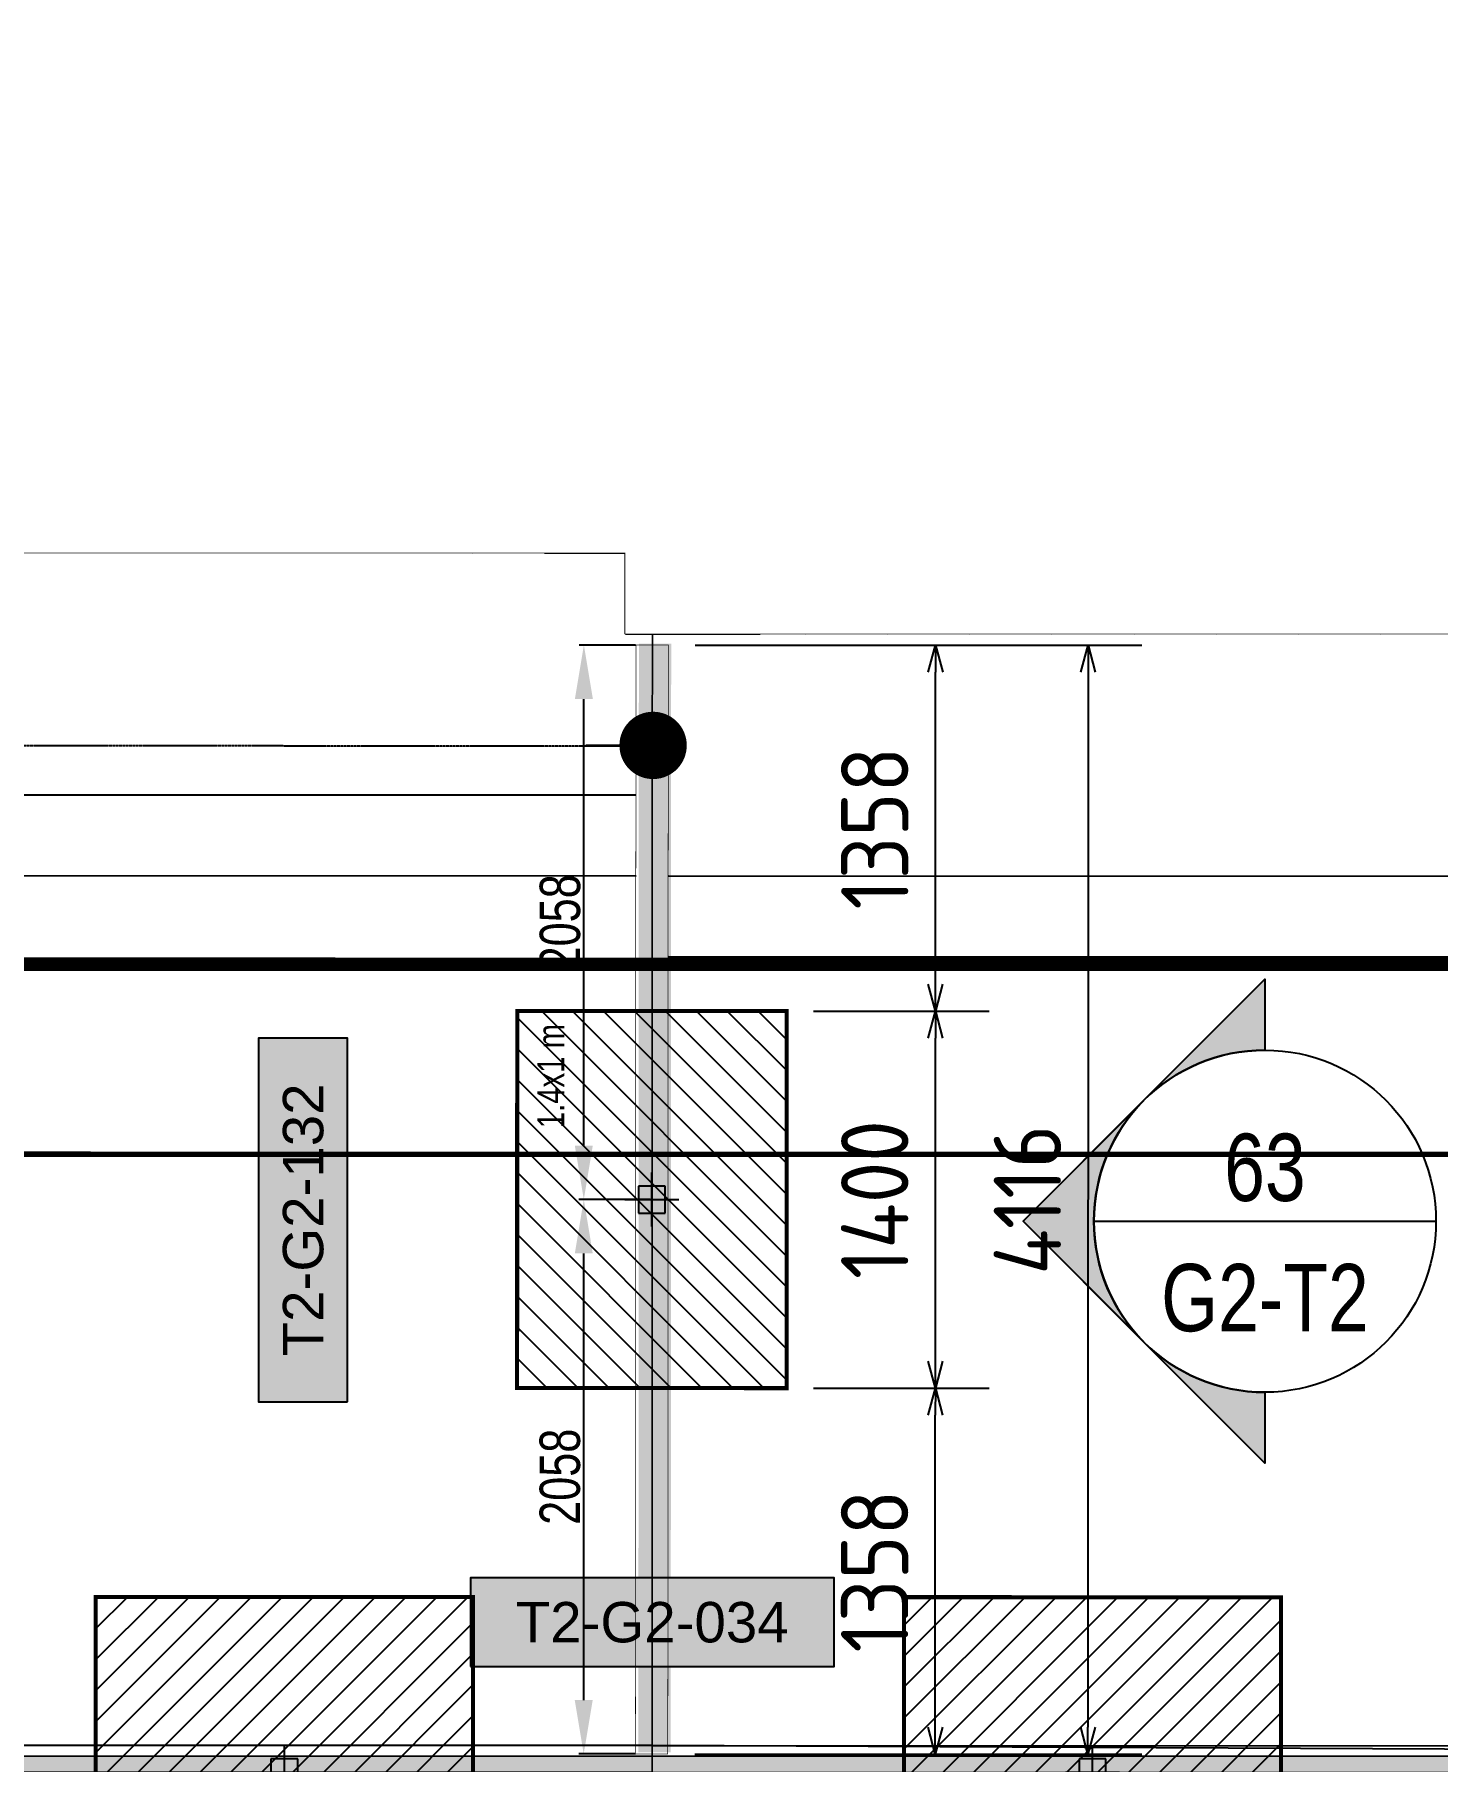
# Model space of a CAD drawing. Header units: centimetres. Extents: x -6122352 to 6876996, y -1694241 to 2592194.
# Drawn here: x 207493 to 212701, y -42146 to -35735 of the extents above; entities that cross this region are included whole.
import ezdxf
from ezdxf.enums import TextEntityAlignment as Align
from ezdxf.xclip import XClip

# ---------------------------------------------------------------- set-up
doc = ezdxf.new("R2010")
doc.units = ezdxf.units.CM
doc.header["$MEASUREMENT"] = 0
doc.header["$XCLIPFRAME"] = 2
doc.header["$PDMODE"] = 66
doc.header["$PDSIZE"] = 100
for name, pattern in [('CENTER', [2, 1.25, -0.25, 0.25, -0.25]), ('DASHED2', [0.375, 0.25, -0.125]), ('XR-AR-END-SETTING OUT PLAN$0$23261-XR-AR-SI-GF$0$HIDDEN', [0.375, 0.25, -0.125])]:
    doc.linetypes.add(name, pattern=pattern)
doc.layers.get('Defpoints').update_dxf_attribs({"color": 255, "linetype": 'CENTER'})
for name, color, linetype in [('00-MI-DIM', 7, 'Continuous'), ('23585-XR-AR-BOUNDARY WALLS AND SETBACKS$0$setback', 7, 'XR-AR-END-SETTING OUT PLAN$0$23261-XR-AR-SI-GF$0$HIDDEN'), ('@MI-FOOTINGS', 7, 'Continuous'), ('@MI-REF LAYER', 7, 'Continuous'), ('@MI-TYPE-02', 6, 'Continuous'), ('B_TH_4', 7, 'Continuous'), ('PANEL-TAGS', 7, 'Continuous'), ('XR-AR-END-SETTING OUT PLAN$0$23585-XR-AR-END-GROUND FLOOR$0$A-Flor-Strs', 1, 'Continuous'), ('XR-AR-MID-SETTING OUT FOR MASTER$0$23585-XR-AR-MID-GROUND FLOOR$0$A-Flor-Strs', 1, 'Continuous'), ('XR-AR-MID-SETTING OUT FOR MASTER$0$23585-XR-AR-MID-GROUND FLOOR$0$GS-HATCH-FLOOR TILE', 251, 'Continuous')]:
    doc.layers.add(name, color=color, linetype=linetype)
doc.layers.add('08-Compound Wall-2', color=6, linetype='Continuous', lineweight=25, true_color=0xff00ff)
doc.layers.add('23585-XR-AR-DAMAC PLOT LIMITS$0$1-End units', color=7, linetype='Continuous', lineweight=5, true_color=0xf8991e)
for name, color, linetype, lineweight in [('23585-XR-AR-DAMAC PLOT LIMITS$0$1-Mid units', 41, 'Continuous', 5), ('@ Foundations', 4, 'DASHED2', 50), ('A-ANNO-TEXT', 3, 'Continuous', 25), ('XR-AR-END-SETTING OUT PLAN$0$23585-XR-AR-END-GROUND FLOOR$0$A-GLAZ-SILL', 8, 'Continuous', 5), ('XR-AR-END-SETTING OUT PLAN$0$23585-XR-AR-END-GROUND FLOOR$0$A-GLAZ-WNDO', 232, 'Continuous', 9), ('XR-AR-END-SETTING OUT PLAN$0$23585-XR-AR-END-GROUND FLOOR$0$A-WALL', 7, 'Continuous', 30), ('XR-AR-END-SETTING OUT PLAN$0$23585-XR-AR-END-GROUND FLOOR$0$S-COLS', 51, 'Continuous', 40), ('XR-AR-END-SETTING OUT PLAN$0$23585-XR-AR-END-GROUND FLOOR$0$S-COLS-PATT', 8, 'Continuous', 5), ('XR-AR-MID-SETTING OUT FOR MASTER$0$23585-XR-AR-MID-GROUND FLOOR$0$$A-GLAZ-WNDO', 232, 'Continuous', 9), ('XR-AR-MID-SETTING OUT FOR MASTER$0$23585-XR-AR-MID-GROUND FLOOR$0$A-GLAZ-SILL', 8, 'Continuous', 5), ('XR-AR-MID-SETTING OUT FOR MASTER$0$23585-XR-AR-MID-GROUND FLOOR$0$A-GLAZ-WNDO', 232, 'Continuous', 9), ('XR-AR-MID-SETTING OUT FOR MASTER$0$23585-XR-AR-MID-GROUND FLOOR$0$A-WALL', 7, 'Continuous', 30), ('XR-AR-MID-SETTING OUT FOR MASTER$0$23585-XR-AR-MID-GROUND FLOOR$0$S-COLS', 51, 'Continuous', 40)]:
    doc.layers.add(name, color=color, linetype=linetype, lineweight=lineweight)
doc.styles.add('Arial Narrow', font='ARIALN.TTF', dxfattribs={"width": 0.95, "height": 500})
doc.styles.add('JWC 1.50MM', font='GOTHIC.TTF', dxfattribs={"width": 0.8, "height": 1.5})
doc.styles.add('PANELTAG_STYLE', font='arial.ttf')
doc.styles.add('Schueco-BEMSTIL', font='isocpeur.ttf', dxfattribs={"width": 0.9})
doc.dimstyles.new('JWC - 1.5', dxfattribs={"dimtxt": 1.5, "dimasz": 2, "dimexe": 0.18, "dimexo": 0.06, "dimgap": 0.09, "dimtad": 1, "dimtoh": 1, "dimdec": 0, "dimzin": 0, "dimdsep": 46, "dimtxsty": 'JWC 1.50MM', "dimcen": 0.09, "dimclrd": 1, "dimclre": 1, "dimclrt": 2, "dimadec": 0, "dimazin": 0, "dimtfac": 1, "dimtdec": 0, "dimtofl": 0, "dimtmove": 0, "dimatfit": 3, "dimfxl": 30, "dimtolj": 1, "dimtzin": 0, "dimarcsym": 0})
doc.dimstyles.new('MI- JWC-TXT-2.5 MM', dxfattribs={"dimscale": 1.5, "dimtxt": 2.5, "dimasz": 1, "dimexe": 2, "dimexo": 1, "dimgap": 1, "dimtad": 1, "dimdec": 0, "dimdsep": 46, "dimtxsty": 'Schueco-BEMSTIL', "dimblk": 'OPEN30', "dimcen": 0, "dimdle": 2, "dimclrd": 140, "dimclre": 8, "dimclrt": 40, "dimadec": 0, "dimazin": 2, "dimtfac": 1, "dimtdec": 0, "dimtix": 1, "dimtmove": 2, "dimatfit": 3, "dimldrblk": 'OPEN', "dimfxl": 2, "dimlwd": -1, "dimlwe": -1, "dimarcsym": 0})
pattern_1 = [(45, (0, 0), (-57.45242597140699, 57.45242597140699), [])]

# ---------------------------------------------------------------- blocks, each defined once
blk = doc.blocks.new('23585-XR-AR-BOUNDARY WALLS AND SETBACKS')
at = {"layer": '08-Compound Wall-2'}
blk.add_lwpolyline([(496524.4839487155, 2769014.901745555), (496542.1054375808, 2768998.755668251), (496548.2195713391, 2769005.428258009), (496552.2729700578, 2769009.85205661), (496556.3263700599, 2769014.27585661), (496560.3799717189, 2769018.699658422), (496564.4333700582, 2769023.123456611), (496570.5472150205, 2769029.796126824), (496552.9259339739, 2769045.942378681)], dxfattribs=at)
at = {"layer": '23585-XR-AR-BOUNDARY WALLS AND SETBACKS$0$setback', "ltscale": 40, "const_width": 0.05}
blk.add_lwpolyline([(496566.5175064926, 2769029.690835418), (496552.1402773515, 2769042.864586073), (496547.9178448582, 2769038.256346177), (496543.8642242033, 2769033.832523635), (496539.8108491079, 2769029.408750815), (496535.7574491076, 2769024.984950815), (496531.7040491079, 2769020.561150815), (496527.549074058, 2769016.02653201), (496541.9264526076, 2769002.852942238), (496546.0814402089, 2769007.387440306), (496550.1348017803, 2769011.811198366), (496554.1882017829, 2769016.234998366), (496558.2418515895, 2769020.658852724), (496562.2952017803, 2769025.082598366), (496566.5175064926, 2769029.690835418)], dxfattribs=at)
blk = doc.blocks.new('A$C9d9485f6')
at = {"layer": 'A-ANNO-TEXT', "rotation": 312.4881850805905}
blk.add_blockref('23585-XR-AR-BOUNDARY WALLS AND SETBACKS', (-2377088.534775567, -1504219.252137818), dxfattribs=at)
blk = doc.blocks.new('23585-XR-AR-DAMAC PLOT LIMITS')
at = {"layer": '23585-XR-AR-DAMAC PLOT LIMITS$0$1-End units', "color": 251, "true_color": 0x636466}
blk.add_lwpolyline([(496564.5071, 2769023.0559), (496546.8119000001, 2769039.2697), (496552.9933000002, 2769046.015900001), (496570.6885000002, 2769029.802300001)], close=True, dxfattribs=at)
at = {"layer": '23585-XR-AR-DAMAC PLOT LIMITS$0$1-Mid units', "color": 251, "true_color": 0x636466}
blk.add_lwpolyline([(496560.4537000004, 2769018.632099999), (496542.7582999999, 2769034.845899999), (496546.8119000001, 2769039.2697), (496564.5071, 2769023.0559)], close=True, dxfattribs=at)
blk = doc.blocks.new('A$Cf093b529')
at = {"layer": 'A-ANNO-TEXT'}
blk.add_blockref('23585-XR-AR-DAMAC PLOT LIMITS', (-495391.9901121984, -2768603.441896566), dxfattribs=at)
blk = doc.blocks.new('XR-AR-END-SETTING OUT PLAN$0$23585-XR-AR-END-GROUND FLOOR$0$A$C75a8815d')
at = {"layer": 'XR-AR-END-SETTING OUT PLAN$0$23585-XR-AR-END-GROUND FLOOR$0$S-COLS', "color": 252, "lineweight": 30}
blk.add_lwpolyline([(6049.830236434937, 13227.55946516991), (6049.830236434937, 12227.55946421623), (6249.830236196518, 12227.55946421623), (6249.830236434937, 13227.55946469307)], close=True, dxfattribs=at)
blk = doc.blocks.new('XR-AR-END-SETTING OUT PLAN')
at = {"layer": 'XR-AR-END-SETTING OUT PLAN$0$23585-XR-AR-END-GROUND FLOOR$0$A-Flor-Strs', "color": 8}
for points in [[(3000.084657981992, 19773.27214288712), (3000.084658399224, 20973.27214384079), (9090.020709103266, 20973.16710468142)], [(3300.084657981992, 19773.27214288712), (3300.084658041596, 20673.27217292786), (9090.0155365165, 20673.27206735766)]]:
    blk.add_lwpolyline(points, dxfattribs=at)
at = {"layer": 'XR-AR-END-SETTING OUT PLAN$0$23585-XR-AR-END-GROUND FLOOR$0$A-GLAZ-SILL', "color": 252}
blk.add_line((3550.084660366178, 19523.35189294815), (8750.084660485387, 19523.35189342499), dxfattribs=at)
at = {"layer": 'XR-AR-END-SETTING OUT PLAN$0$23585-XR-AR-END-GROUND FLOOR$0$A-GLAZ-WNDO', "color": 252}
for p, q in [((6150.084660366178, 19773.35189342499), (8750.084660246968, 19773.35189294815)), ((7410.084660485387, 19623.35189294815), (7410.084660306573, 19773.35189294815)), ((7460.084660425782, 19773.35189247131), (7460.084660127759, 19623.35189342499)), ((8700.084660306573, 19623.35189294815), (8700.084660485387, 19773.35189342499)), ((8750.084660246968, 19773.35189294815), (8750.084660485387, 19523.35189342499)), ((8750.084660127759, 19623.35189294815), (6150.084660485387, 19623.35189294815))]:
    blk.add_line(p, q, dxfattribs=at)
blk.add_lwpolyline([(7460.084660306573, 19723.35189294815), (8700.084660604596, 19723.35189294815)], dxfattribs=at)
for points in [[(6230.084660366178, 19563.35189390182), (7440.084660246968, 19563.35189294815), (7440.084660246968, 19613.35189199448), (6230.084660485387, 19613.35189342499)], [(7520.084660544991, 19563.35189199448), (7440.084660246968, 19563.35189294815), (7440.084660246968, 19613.35189199448), (7520.084660485387, 19613.35189294815)]]:
    blk.add_lwpolyline(points, close=True, dxfattribs=at)
at = {"layer": 'XR-AR-END-SETTING OUT PLAN$0$23585-XR-AR-END-GROUND FLOOR$0$A-WALL', "color": 8}
for points in [[(9250.08550722897, 19773.2721414566), (8750.084660485387, 19773.35278987885), (8750.084660306573, 19523.27034950256), (9250.027719274163, 19523.38991355896)], [(9250.102083459496, 6650.001490592957), (9050.100989297032, 6650.001235485077), (9050.10098965466, 8750.000639915466), (6850.11106570065, 8750.002635478973), (6850.111066058278, 8700.0026679039), (6750.111065879464, 8700.002668380737), (6750.111065879464, 8750.000871658325), (6650.111065939069, 8750.000871658325), (6650.111065283418, 8850.002022743225), (6950.111065164208, 8850.002250671387), (6950.111065879464, 8899.99970960617), (7050.111065879464, 8899.99970817566), (7050.11106570065, 8850.002797603607), (9050.099628582597, 8850.000640392303), (9050.10098899901, 10349.9981546402), (7050.11106581986, 10349.99975156784), (7050.111065998673, 9799.999710083008), (6950.11106570065, 9799.999708652496), (6950.112433806062, 10550.00580835342), (7050.108891561627, 10550.00580835342), (7050.104876235127, 10449.99988079071), (9050.099116638303, 10449.9981546402), (9049.948119357228, 19523.36598014832), (9249.950268521905, 19523.36597967148)]]:
    blk.add_lwpolyline(points, close=True, dxfattribs=at)
at = {"layer": 'XR-AR-END-SETTING OUT PLAN$0$23585-XR-AR-END-GROUND FLOOR$0$S-COLS-PATT', "color": 8}
blk.add_blockref('XR-AR-END-SETTING OUT PLAN$0$23585-XR-AR-END-GROUND FLOOR$0$A$C75a8815d', (3000.129344239831, 5499.998310089111), dxfattribs=at)
blk = doc.blocks.new('END UNIT')
at = {"xscale": 0.001, "yscale": 0.001, "zscale": 0.001}
blk.add_blockref('XR-AR-END-SETTING OUT PLAN', (-9.150201729830158, 0), dxfattribs=at)
blk = doc.blocks.new('XR-AR-MID-SETTING OUT FOR MASTER$0$23585-XR-AR-MID-GROUND FLOOR$0$945-4P-1-101-GROUND FLOOR PLAN$0$XR-MIDDLE-GROUND FLOOR PLAN$0$A$C446944C1')
at = {"layer": 'XR-AR-MID-SETTING OUT FOR MASTER$0$23585-XR-AR-MID-GROUND FLOOR$0$A-GLAZ-SILL', "color": 252}
blk.add_line((-2.733431756496429e-07, -4.737777635455132e-05), (5.199999726377428, -4.737754352390766e-05), dxfattribs=at)
for points in [[(2.208076124545187, -0.02284434624016285), (2.208076124545187, -0.1242443462833762), (2.093846930889413, -0.07354434626176953), (2.208076124545187, -0.02284434624016285)], [(2.991923328721896, -0.02284434624016285), (2.991923328721896, -0.1242443462833762), (3.106152522144839, -0.07354434579610825), (2.991923328721896, -0.02284434624016285)]]:
    blk.add_lwpolyline(points, dxfattribs=at)
at = {"layer": 'XR-AR-MID-SETTING OUT FOR MASTER$0$23585-XR-AR-MID-GROUND FLOOR$0$A-GLAZ-WNDO', "color": 252}
for p, q in [((5.199999726610258, 0.2499526219908148), (-2.735760062932968e-07, 0.2499526222236454)), ((-2.735760062932968e-07, 0.2499526222236454), (-2.733431756496429e-07, -4.737777635455132e-05)), ((0.04999972670339048, 0.0999526223167777), (0.04999972647055984, 0.2499526219908148)), ((1.284999726805836, 0.2499526222236454), (1.284999726805836, 0.09995262185111642)), ((1.334999726619571, 0.09995262208394706), (1.334999726619571, 0.2499526222236454)), ((3.864999726880342, 0.0999526223167777), (3.864999726880342, 0.2499526224564761)), ((3.914999726694077, 0.2499526222236454), (3.914999726694077, 0.09995262185111642)), ((5.149999726563692, 0.09995262254960835), (5.149999726796523, 0.2499526222236454)), ((5.199999726610258, 0.2499526219908148), (5.199999726377428, -4.737754352390766e-05)), ((-2.733431756496429e-07, 0.09995262208394706), (2.599999726517126, 0.09995262185111642)), ((5.199999726610258, 0.0999526223167777), (2.599999726517126, 0.09995262185111642))]:
    blk.add_line(p, q, dxfattribs=at)
for points in [[(1.284999726805836, 0.1999526221770793), (0.04999972647055984, 0.1999526226427406)], [(3.914999726694077, 0.1999526221770793), (5.149999726796523, 0.1999526219442487)]]:
    blk.add_lwpolyline(points, dxfattribs=at)
for points in [[(1.224999726749957, 0.03995262226089835), (1.304999726824462, 0.03995262226089835), (1.304999726824462, 0.08995262207463384), (1.224999726517126, 0.08995262230746448)], [(2.51999972644262, 0.03995262226089835), (1.304999726824462, 0.03995262226089835), (1.304999726824462, 0.08995262207463384), (2.519999726675451, 0.08995262207463384)], [(2.599999726517126, 0.03995262226089835), (2.51999972644262, 0.03995262226089835), (2.519999726675451, 0.08995262207463384), (2.599999726517126, 0.08995262254029512)], [(2.599999726517126, 0.03995262226089835), (2.679999726591632, 0.03995262202806771), (2.679999726591632, 0.08995262254029512), (2.599999726517126, 0.08995262254029512)], [(2.679999726591632, 0.03995262202806771), (3.89499972644262, 0.039952622493729), (3.894999726675451, 0.08995262207463384), (2.679999726591632, 0.08995262254029512)], [(3.974999726749957, 0.039952622493729), (3.89499972644262, 0.039952622493729), (3.894999726675451, 0.08995262207463384), (3.974999726749957, 0.08995262230746448)]]:
    blk.add_lwpolyline(points, close=True, dxfattribs=at)
blk = doc.blocks.new('XR-AR-MID-SETTING OUT FOR MASTER$0$23585-XR-AR-MID-GROUND FLOOR$0$A$C08698786')
at = {"layer": 'XR-AR-MID-SETTING OUT FOR MASTER$0$23585-XR-AR-MID-GROUND FLOOR$0$S-COLS', "color": 252, "lineweight": 30}
blk.add_lwpolyline([(-100.1414103507996, 18727.55777406693), (-100.141410112381, 17727.55777406693), (99.85858964920044, 17727.55777430534), (99.85858988761902, 18727.55777430534)], close=True, dxfattribs=at)
blk = doc.blocks.new('XR-AR-MID-SETTING OUT FOR MASTER')
at = {"layer": 'XR-AR-MID-SETTING OUT FOR MASTER$0$23585-XR-AR-MID-GROUND FLOOR$0$A-Flor-Strs', "color": 8}
for p, q in [((60.05534254956096, 20672.92354680672), (5940.045863168596, 20672.65234583314)), ((60.04151019822535, 20372.92400187173), (5940.031380742199, 20372.65280095958))]:
    blk.add_line(p, q, dxfattribs=at)
at = {"layer": 'XR-AR-MID-SETTING OUT FOR MASTER$0$23585-XR-AR-MID-GROUND FLOOR$0$A-WALL', "color": 8}
for points in [[(99.99999931454659, 19472.65428209305), (-99.99999925494194, 19472.65428256989), (-99.998236566782, 5500.00000667572), (100.0017631351948, 5500.000006198883), (99.9995484650135, 8850.141927242279), (1100.048611491919, 8850.10940027237), (1100.048611015081, 8950.109399795532), (100.03925588727, 8950.072475910187), (100.0088088810444, 10949.9982419014), (2099.951952844858, 10949.99824142456), (2099.998660355806, 9950.143901348114), (2199.988806992769, 9950.143900871277), (2200.057162195444, 11149.97698402405), (2100.075846284628, 11149.97698354721), (2100.039519578218, 11049.97698402405), (100.0088088810444, 11049.99824142456)], [(100.0000008046627, 19472.65428304672), (400.0004432499409, 19472.65428209305), (400.0004433095455, 19222.70159435272), (99.99999997019768, 19222.70159482956)]]:
    blk.add_lwpolyline(points, close=True, dxfattribs=at)
at = {"layer": 'XR-AR-MID-SETTING OUT FOR MASTER$0$23585-XR-AR-MID-GROUND FLOOR$0$$A-GLAZ-WNDO', "color": 8, "xscale": -1000, "yscale": 1000, "zscale": 1000}
blk.add_blockref('XR-AR-MID-SETTING OUT FOR MASTER$0$23585-XR-AR-MID-GROUND FLOOR$0$945-4P-1-101-GROUND FLOOR PLAN$0$XR-MIDDLE-GROUND FLOOR PLAN$0$A$C446944C1', (5600.000170022249, 19222.70166015625), dxfattribs=at)
at = {"layer": 'XR-AR-MID-SETTING OUT FOR MASTER$0$23585-XR-AR-MID-GROUND FLOOR$0$GS-HATCH-FLOOR TILE', "color": 8}
blk.add_blockref('XR-AR-MID-SETTING OUT FOR MASTER$0$23585-XR-AR-MID-GROUND FLOOR$0$A$C08698786', (-1.490116119384766e-07, 0), dxfattribs=at)
blk = doc.blocks.new('MID UNIT')
at = {"xscale": 0.001, "yscale": 0.001, "zscale": 0.001}
blk.add_blockref('XR-AR-MID-SETTING OUT FOR MASTER', (0, 0), dxfattribs=at)
blk = doc.blocks.new('TH_4')
blk.add_blockref('END UNIT', (495802.3053798428, 2769130.514097063))
blk.add_blockref('MID UNIT', (495802.3053798428, 2769130.514097063))
blk = doc.blocks.new('A$C780da55d')
at = {"layer": 'B_TH_4', "xscale": 1.000039159572381, "yscale": 1.000039159572381, "zscale": 1.000039159572381}
blk.add_blockref('TH_4', (-495814.0704651335, -2769239.302089663), dxfattribs=at)
blk = doc.blocks.new('23585-XR-AR-MALDIVE-2$0$TH_4')
blk.add_blockref('A$C780da55d', (495794.655359471, 2769130.864096801))
at = {"layer": '@ Foundations', "linetype": 'DASHED2', "ltscale": 0.25}
blk.add_lwpolyline([(495800.9554292943, 2769144.30675929), (495803.6554292943, 2769144.30675929), (495803.6554292943, 2769149.65675929), (495800.9554292943, 2769149.65675929)], close=True, dxfattribs=at)
blk = doc.blocks.new('_Dot')
at = {"color": 0, "linetype": 'ByBlock', "lineweight": -2}
blk.add_line((-0.5, 0), (-1, 0), dxfattribs=at)
at = {"color": 0, "linetype": 'ByBlock', "const_width": 0.5}
blk.add_lwpolyline([(-0.25, 0, 1), (0.25, 0, 1)], format="xyb", close=True, dxfattribs=at)
blk = doc.blocks.new('_Open30')
at = {"color": 0, "linetype": 'ByBlock', "lineweight": -2}
for p, q in [((-1, 0.26794919), (0, 0)), ((0, 0), (-1, -0.26794919)), ((0, 0), (-1, 0))]:
    blk.add_line(p, q, dxfattribs=at)
blk = doc.blocks.new('*D3409')
at = {"layer": '@MI-TYPE-02', "color": 8, "transparency": 16777216}
for p, q in [((-4206.745267043531, -18260.01674968513), (-4206.745267043531, -19919.53124598656)), ((-90.25976862668333, -18260.90718814806), (-90.25976862668304, -19919.53124598656))]:
    blk.add_line(p, q, dxfattribs=at)
at = {"layer": '@MI-TYPE-02', "color": 140, "transparency": 16777216}
blk.add_line((-190.2597686266831, -19719.53124598656), (-4106.745267043531, -19719.53124598656), dxfattribs=at)
at = {"layer": 'Defpoints', "color": 0, "transparency": 16777216}
for p in [(-4206.74526704353, -18160.01674968514), (-90.25976862668175, -18160.90718814806), (-4206.745267043529, -19719.53124598656)]:
    blk.add_point(p, dxfattribs=at)
at = {"layer": '@MI-TYPE-02', "color": 140, "transparency": 16777216, "xscale": 100, "yscale": 100, "zscale": 100, "rotation": 180}
blk.add_blockref('_Open30', (-4206.745267043531, -19719.53124598656), dxfattribs=at)
at = {"layer": '@MI-TYPE-02', "color": 140, "transparency": 16777216, "xscale": 100, "yscale": 100, "zscale": 100}
blk.add_blockref('_Open30', (-90.25976862668307, -19719.53124598656), dxfattribs=at)
at = {"layer": '@MI-TYPE-02', "color": 40, "transparency": 16777216, "insert": (-2148.502517835107, -19494.53124598656), "char_height": 250, "attachment_point": 5, "style": 'Schueco-BEMSTIL'}
blk.add_mtext('4116', dxfattribs=at)
blk = doc.blocks.new('_Open')
at = {"color": 0, "linetype": 'ByBlock', "lineweight": -2}
for p, q in [((-1, 0.1666666666666667), (0, 0)), ((-1, -0.1666666666666667), (0, 0)), ((0, 0), (-1, 0))]:
    blk.add_line(p, q, dxfattribs=at)
blk = doc.blocks.new('T2-SINGLE FOOTING')
at = {"layer": '@MI-FOOTINGS', "transparency": 33554679}
h = blk.add_hatch(dxfattribs=at)
h.set_pattern_fill('ANSI31', color=8, scale=650)
h.set_pattern_definition(pattern_1)
h.paths.add_polyline_path([(-700, 500), (700, 500), (700, -500), (-700, -500)])
at = {"layer": '@MI-FOOTINGS', "color": 62, "const_width": 15}
blk.add_lwpolyline([(-700, 500), (700, 500), (700, -500), (-700, -500)], close=True, dxfattribs=at)
at = {"layer": '@MI-FOOTINGS', "color": 30}
blk.add_point((0, 0), dxfattribs=at)
at = {"color": 94, "insert": (264.757293574512, 425.4484028802568), "char_height": 100, "attachment_point": 1, "style": 'Arial Narrow'}
blk.add_mtext_dynamic_manual_height_columns('1.4x1 m', width=1894.42419414164, gutter_width=2500, heights=[0], dxfattribs=at)
blk = doc.blocks.new('*D4837')
at = {"color": 1, "lineweight": -2, "transparency": 16777216}
for p, q in [((-4206.723705746613, -18039.86939169489), (-4206.723705746613, -17829.78497184658)), ((-4006.723705746613, -17847.78497184658), (-2348.491908493981, -17847.78497184658)), ((-2148.491908493981, -18094.46196985458), (-2148.491908493981, -17829.78497184658))]:
    blk.add_line(p, q, dxfattribs=at)
at = {"color": 1, "transparency": 16777216}
for points in [[(-4006.723705746613, -17814.45163851324), (-4006.723705746613, -17881.11830517991), (-4206.723705746613, -17847.78497184658)], [(-2348.491908493981, -17814.45163851324), (-2348.491908493981, -17881.11830517991), (-2148.491908493981, -17847.78497184658)]]:
    blk.add_solid(points, dxfattribs=at)
at = {"layer": 'Defpoints', "color": 0, "transparency": 16777216}
for p in [(-2148.491908493981, -17847.78497184658), (-4206.723705746613, -18045.86939169489), (-2148.491908493981, -18100.46196985458)]:
    blk.add_point(p, dxfattribs=at)
at = {"color": 2, "transparency": 16777216, "insert": (-3177.607807120297, -17760.01202827078), "char_height": 150, "attachment_point": 5, "style": 'JWC 1.50MM'}
blk.add_mtext('\\A1;2058', dxfattribs=at)
blk = doc.blocks.new('*D4839')
at = {"color": 1, "lineweight": -2, "transparency": 16777216}
for p, q in [((-2148.491908493981, -18094.46196985458), (-2148.491908493981, -17829.78497184658)), ((-1948.491908493981, -17847.78497184658), (-290.2382082456617, -17847.78497184658)), ((-90.2382082456617, -18038.9747497455), (-90.23820824566168, -17829.78497184658))]:
    blk.add_line(p, q, dxfattribs=at)
at = {"color": 1, "transparency": 16777216}
for points in [[(-1948.491908493981, -17814.45163851324), (-1948.491908493981, -17881.11830517991), (-2148.491908493981, -17847.78497184658)], [(-290.2382082456617, -17814.45163851324), (-290.2382082456617, -17881.11830517991), (-90.23820824566168, -17847.78497184658)]]:
    blk.add_solid(points, dxfattribs=at)
at = {"layer": 'Defpoints', "color": 0, "transparency": 16777216}
for p in [(-90.23820824566168, -17847.78497184658), (-90.2382082456617, -18044.9747497455), (-2148.491908493981, -18100.46196985458)]:
    blk.add_point(p, dxfattribs=at)
at = {"color": 2, "transparency": 16777216, "insert": (-1119.365058369821, -17760.01202827078), "char_height": 150, "attachment_point": 5, "style": 'JWC 1.50MM'}
blk.add_mtext('\\A1;2058', dxfattribs=at)
blk = doc.blocks.new('*D3553')
at = {"color": 8, "transparency": 16777216}
for p, q in [((-4206.74526704353, -18260.01674968514), (-4206.74526704353, -19352.87932174349)), ((-2848.491908493981, -18700.46196985458), (-2848.491908493981, -19352.87932174349))]:
    blk.add_line(p, q, dxfattribs=at)
at = {"color": 140, "transparency": 16777216}
blk.add_line((-4106.74526704353, -19152.87932174349), (-2948.491908493981, -19152.87932174349), dxfattribs=at)
at = {"layer": 'Defpoints', "color": 0, "transparency": 16777216}
for p in [(-4206.74526704353, -18160.01674968514), (-2848.491908493981, -18600.46196985458), (-2848.491908493981, -19152.87932174349)]:
    blk.add_point(p, dxfattribs=at)
at = {"color": 140, "transparency": 16777216, "xscale": 100, "yscale": 100, "zscale": 100, "rotation": 180}
blk.add_blockref('_Open30', (-4206.74526704353, -19152.87932174349), dxfattribs=at)
at = {"color": 140, "transparency": 16777216, "xscale": 100, "yscale": 100, "zscale": 100}
blk.add_blockref('_Open30', (-2848.491908493981, -19152.87932174349), dxfattribs=at)
at = {"color": 40, "transparency": 16777216, "insert": (-3527.618587768756, -18927.87932174349), "char_height": 250, "attachment_point": 5, "style": 'Schueco-BEMSTIL'}
blk.add_mtext('1358', dxfattribs=at)
blk = doc.blocks.new('*D3554')
at = {"color": 8, "transparency": 16777216}
for p, q in [((-2848.491908493981, -18700.46196985458), (-2848.491908493981, -19352.87932174349)), ((-1448.491908493981, -18700.46196985458), (-1448.491908493981, -19352.87932174349))]:
    blk.add_line(p, q, dxfattribs=at)
at = {"color": 140, "transparency": 16777216}
blk.add_line((-2748.491908493981, -19152.87932174349), (-1548.491908493981, -19152.87932174349), dxfattribs=at)
at = {"layer": 'Defpoints', "color": 0, "transparency": 16777216}
for p in [(-2848.491908493981, -18600.46196985458), (-1448.491908493981, -18600.46196985458), (-1448.491908493981, -19152.87932174349)]:
    blk.add_point(p, dxfattribs=at)
at = {"color": 140, "transparency": 16777216, "xscale": 100, "yscale": 100, "zscale": 100, "rotation": 180}
blk.add_blockref('_Open30', (-2848.491908493981, -19152.87932174349), dxfattribs=at)
at = {"color": 140, "transparency": 16777216, "xscale": 100, "yscale": 100, "zscale": 100}
blk.add_blockref('_Open30', (-1448.491908493981, -19152.87932174349), dxfattribs=at)
at = {"color": 40, "transparency": 16777216, "insert": (-2148.491908493981, -18927.87932174349), "char_height": 250, "attachment_point": 5, "style": 'Schueco-BEMSTIL'}
blk.add_mtext('1400', dxfattribs=at)
blk = doc.blocks.new('*D3555')
at = {"color": 8, "transparency": 16777216}
for p, q in [((-90.25976862665266, -18260.907188148), (-90.25976862665273, -19352.8793217435)), ((-1448.491908493981, -18700.46196985458), (-1448.491908493981, -19352.8793217435))]:
    blk.add_line(p, q, dxfattribs=at)
at = {"color": 140, "transparency": 16777216}
blk.add_line((-1348.491908493981, -19152.8793217435), (-190.2597686266527, -19152.8793217435), dxfattribs=at)
at = {"layer": 'Defpoints', "color": 0, "transparency": 16777216}
for p in [(-90.25976862665266, -18160.907188148), (-1448.491908493981, -18600.46196985458), (-90.25976862665271, -19152.8793217435)]:
    blk.add_point(p, dxfattribs=at)
at = {"color": 140, "transparency": 16777216, "xscale": 100, "yscale": 100, "zscale": 100, "rotation": 180}
blk.add_blockref('_Open30', (-1448.491908493981, -19152.8793217435), dxfattribs=at)
at = {"color": 140, "transparency": 16777216, "xscale": 100, "yscale": 100, "zscale": 100}
blk.add_blockref('_Open30', (-90.25976862665271, -19152.8793217435), dxfattribs=at)
at = {"color": 40, "transparency": 16777216, "insert": (-769.3758385603169, -18927.8793217435), "char_height": 250, "attachment_point": 5, "style": 'Schueco-BEMSTIL'}
blk.add_mtext('1358', dxfattribs=at)
blk = doc.blocks.new('T2-FOOTING PLAN')
at = {"layer": '@MI-FOOTINGS', "transparency": 33554679}
h = blk.add_hatch(dxfattribs=at)
h.set_pattern_fill('ANSI31', color=8, scale=650)
h.set_pattern_definition(pattern_1)
h.paths.add_polyline_path([(-700, 650), (700, 650), (700, -650), (-700, -650)])
at = {"layer": '@MI-FOOTINGS', "color": 160, "true_color": 0x3340f0, "const_width": 15}
blk.add_lwpolyline([(-700, 650), (700, 650), (700, -650), (-700, -650)], close=True, dxfattribs=at)
at = {"layer": '@MI-FOOTINGS', "color": 30}
blk.add_point((0, 0), dxfattribs=at)
blk = doc.blocks.new('T2-REAR-PARTITION PLAN')
at = {"layer": '@MI-TYPE-02'}
h = blk.add_hatch(color=256, dxfattribs=at)
h.dxf.hatch_style = 1
h.paths.add_polyline_path([(42290.20322779473, 51.31790563929826), (36290.26883805223, 53.52173404803034), (36289.79980276595, -66.47734930639854), (42289.73419250851, -68.68117771513062)])
h.paths.add_polyline_path([(36280.27285284252, 52.3934122537612), (30280.33846309996, 54.59724066249328), (30279.86942781368, -65.4018426919356), (36279.8038175563, -67.60567110066768)])
h.paths.add_polyline_path([(30270.34286372142, 53.56763081651297), (24270.40847397893, 55.77145922524505), (24269.93943869264, -64.22762412918382), (30269.8738284352, -66.4314525379159)])
h.paths.add_polyline_path([(24260.41248876916, 54.64313743097591), (18260.47809902666, 56.84696583970799), (18260.00906374038, -63.15211751472089), (24259.94345348293, -65.35594592345296)])
h.paths.add_polyline_path([(18250.48290117685, 55.92008403834188), (12250.54851143429, 58.12391244707396), (12250.07947614801, -61.87517090735491), (18250.01386589062, -64.07899931608699)])
h.paths.add_polyline_path([(12240.5537454345, 57.30751616109046), (6240.619355691946, 59.51134456982254), (6240.150320405664, -60.48773878460634), (12240.08471014828, -62.69156719333841)])
h.paths.add_polyline_path([(6230.623370482237, 58.3830227755243), (0.2345176431117579, 59.99954167721444), (-0.2345176431117579, -59.99954167721444), (6230.154335196014, -61.61606057890458)])
blk.add_lwpolyline([(36280.27285284252, 52.3934122537612), (30280.33846309996, 54.59724066249328), (30279.86942781368, -65.4018426919356), (36279.8038175563, -67.60567110066768)], close=True, dxfattribs=at)
at = {"layer": '@MI-FOOTINGS', "rotation": 359.9898439714545}
for p in [(31780.28636005521, -5.074078920210013), (34780.28631292557, -5.605847328493837)]:
    blk.add_blockref('T2-FOOTING PLAN', p, dxfattribs=at)
blk = doc.blocks.new('*U1430')
h = blk.add_hatch(color=94)
edge = h.paths.add_edge_path()
edge.add_line((-5.853590386044781e-15, -6.350000000000011), (-3.839567134987508e-15, -8.98025612106916))
edge.add_line((-3.839567134987508e-15, -8.98025612106916), (-8.98025612106916, -1.4210854715202e-14))
edge.add_line((-8.98025612106916, -1.364422505680946e-14), (-1.243449787580175e-14, 8.980256121069147))
edge.add_line((-1.308023176029987e-14, 8.980256121069147), (-6.554262137165959e-15, 6.349999999999988))
edge.add_arc((-2.326472348102011e-15, -1.154631945610163e-14), 6.35, 90.00000000000004, 269.9999999999999)
at = {"color": 94}
blk.add_line((-6.35, -5.639932965095795e-15), (6.35, -1.127986593019159e-14), dxfattribs=at)
for points in [[(-5.853590386044781e-15, -6.350000000000011), (-3.839567134987508e-15, -8.98025612106916), (-8.98025612106916, -1.364422505680946e-14), (-1.308023176029987e-14, 8.980256121069147), (-6.554262137165959e-15, 6.349999999999988, 0.9999999999999994)], [(-4.490128060534579, 4.490128060534578, 0.4142135623730951), (-4.490128060534578, -4.49012806053458), (-8.98025612106916, -1.236372533598709e-15), (-4.490128060534585, 4.490128060534578)]]:
    blk.add_lwpolyline(points, format="xyb", close=True)
blk.add_circle((-1.409983241273949e-15, -5.639932965095795e-15), 6.35, dxfattribs=at)
at = {"style": 'Arial Narrow', "width": 0.95, "flags": 8}
blk.add_attdef('VIEWNUMBER', text='', height=2.5, dxfattribs=at).set_placement((-1.409983241273949e-15, -5.639932965095795e-15), align=Align.BOTTOM_CENTER)
blk.add_attdef('SHEETNUMBER', text='', height=2.5, dxfattribs=at).set_placement((-1.409983241273949e-15, -1.587500000000005), align=Align.TOP_CENTER)
blk = doc.blocks.new('PANELTAG')
at = {"layer": 'PANEL-TAGS', "color": 1}
blk.add_lwpolyline([(-13.5, -3.3), (13.5, -3.3), (13.5, 3.3), (-13.5, 3.3)], close=True, dxfattribs=at)
at = {"layer": 'PANEL-TAGS', "color": 40, "true_color": 0xffd700}
blk.add_solid([(-13.5, -3.3), (13.5, -3.3), (-13.5, 3.3), (13.5, 3.3)], dxfattribs=at)
at = {"layer": 'PANEL-TAGS', "color": 5, "style": 'PANELTAG_STYLE'}
blk.add_attdef('TAGNO', text='', height=3, dxfattribs=at).set_placement((0, 0), align=Align.CENTER)
blk = doc.blocks.new('G6-Partition Walls')
at = {"layer": '@MI-TYPE-02'}
h = blk.add_hatch(color=256, dxfattribs=at)
h.dxf.hatch_style = 1
h.paths.add_polyline_path([(-5.304100813460536, -51.90883249402395), (-5.282758996705525, -171.9088305962214), (-4193.57353214777, -172.7726909732301), (-4193.594873964525, -52.77269287103263)])
h.paths.add_polyline_path([(216.2379355836019, -6051.146585927592), (216.2592774003861, -6171.14658402979), (-4201.779715958255, -6172.642378549717), (-4201.80105777501, -6052.64238044752)])
h.paths.add_polyline_path([(-5.297882661077892, -12171.64389301397), (-5.276663978758734, -12051.64389488993), (-4193.567438014026, -12050.78432194144), (-4193.588656696404, -12170.78432006548)])
h.paths.add_polyline_path([(-84.48670436747489, -18171.81471459678), (-84.46548568509752, -18051.81471647276), (-4200.950984102004, -18050.92427800981), (-4200.972202784353, -18170.92427613385)])
at = {"layer": '@MI-TYPE-02', "const_width": 2.5}
blk.add_lwpolyline([(-90.25976862668176, -18160.90718814806), (-90.2385499443044, -18040.90719002404), (-4206.724048361211, -18040.0167515611), (-4206.74526704356, -18160.01674968514)], close=True, dxfattribs=at)
blk.add_blockref('T2-SINGLE FOOTING', (-2148.491908493981, -18100.46196985458))
at = {"color": 94}
for base, p1, p2, picture, middle in [((-2148.491908493981, -17847.78497184658), (-4206.723705746613, -18045.86939169489), (-2148.491908493981, -18100.46196985458), '*D4837', (-3177.607807120297, -17760.01202827078)), ((-90.23820824566168, -17847.78497184658), (-2148.491908493981, -18100.46196985458), (-90.2382082456617, -18044.9747497455), '*D4839', (-1119.365058369821, -17760.01202827078))]:
    dim = blk.add_linear_dim(base=base, p1=p1, p2=p2, dimstyle='JWC - 1.5', dxfattribs=at)
    dim.commit()
    dim.dimension.update_dxf_attribs({"geometry": picture, "text_midpoint": middle})
for base, p1, p2, picture, middle in [((-2848.491908493981, -19152.87932174349), (-4206.74526704353, -18160.01674968514), (-2848.491908493981, -18600.46196985458), '*D3553', (-3527.618587768756, -18927.87932174349)), ((-90.25976862665271, -19152.8793217435), (-1448.491908493981, -18600.46196985458), (-90.25976862665266, -18160.907188148), '*D3555', (-769.3758385603169, -18927.8793217435)), ((-1448.491908493981, -19152.87932174349), (-2848.491908493981, -18600.46196985458), (-1448.491908493981, -18600.46196985458), '*D3554', (-2148.491908493981, -18927.87932174349))]:
    dim = blk.add_linear_dim(base=base, p1=p1, p2=p2, dimstyle='MI- JWC-TXT-2.5 MM')
    dim.commit()
    dim.dimension.update_dxf_attribs({"geometry": picture, "text_midpoint": middle})
at = {"layer": '@MI-TYPE-02'}
dim = blk.add_linear_dim(base=(-4206.745267043529, -19719.53124598656), p1=(-90.25976862668176, -18160.90718814806), p2=(-4206.74526704353, -18160.01674968514), dimstyle='MI- JWC-TXT-2.5 MM', dxfattribs=at)
dim.commit()
dim.dimension.update_dxf_attribs({"geometry": '*D3409', "text_midpoint": (-2148.502517835108, -19494.53124598656)})

msp = doc.modelspace()

# ---------------------------------------------------------------- hatches: boundary and pattern name
at = {"layer": '@MI-REF LAYER'}
h = msp.add_hatch(dxfattribs=at)
h.set_pattern_fill('ANSI31', color=256, scale=1999.999998458916, angle=186.7183412143764)
h.set_pattern_definition([(231.7183412143764, (-2377109729.195271, -1504175463.930205), (196.2436825049419, -154.8819453021617), [])])
h.paths.add_polyline_path([(179637.1022880252, -23679.9835093552), (215938.3234554973, -23686.44343216668), (215936.1725942852, -37960.27444342025), (209685.9270964324, -37959.16211785759), (209686.1152405526, -37658.53251515768), (185884.6818729693, -37654.29697693976), (185884.7630206459, -37954.92662808129), (179634.5174026391, -37953.81437877599)])

# ---------------------------------------------------------------- block references
at = {"layer": '@MI-REF LAYER', "xscale": 1000, "yscale": 1000, "zscale": 1000}
msp.add_blockref('A$C9d9485f6', (-23958.95045533385, 48155.57226163784), dxfattribs=at)
at = {"layer": '@MI-REF LAYER', "xscale": 1000, "yscale": 1000, "zscale": 1000, "rotation": 312.4882903633292}
msp.add_blockref('A$Cf093b529', (-891608.7329339073, 539022.7201118186), dxfattribs=at)

# ---------------------------------------------------------------- next in the draw order: block references
at = {"layer": '@MI-REF LAYER'}
ref = msp.add_blockref('23585-XR-AR-MALDIVE-2$0$TH_4', (496504862.4498472, 2769024055.547623), dxfattribs=dict(at, xscale=999.9999999999998, yscale=999.9999999999998, zscale=999.9999999999998, rotation=179.9898040398786))
XClip(ref).set_block_clipping_path([(495835.395434496, 2769130.514280566), (495835.3952705087, 2769154.444298339), (495826.305498607, 2769154.4144163365), (495820.30549567053, 2769154.414378845), (495814.30549083604, 2769154.414341355), (495808.30534843216, 2769154.4144513216), (495802.3053460559, 2769154.4144138293), (495793.2152887052, 2769154.454261816), (495793.2154342416, 2769130.515507221)])

# ---------------------------------------------------------------- next in the draw order: linework, layer by layer
at = {"layer": '@MI-REF LAYER', "const_width": 5}
msp.add_lwpolyline([(215938.3234554826, -23686.44343215058), (215936.1725947571, -37960.27444370884), (209685.9270967144, -37959.16211759592), (209685.9990122535, -37658.53249444849), (185884.6818729734, -37654.29697693957), (185884.8123007433, -37954.92663685694), (179634.5174026228, -37953.81437875821), (179637.1022880744, -23679.98350931011)], close=True, dxfattribs=at)

# ---------------------------------------------------------------- next in the draw order: block references
at = {"layer": '00-MI-DIM'}
ref = msp.add_blockref('*U1430', (212060.1541175354, -40140.26767415285, -22.46022272415636), dxfattribs=dict(at, xscale=100, yscale=100, zscale=100))
ref.add_attrib('VIEWNUMBER', '63', dxfattribs={"layer": '0', "height": 250, "style": 'Arial Narrow', "width": 0.95}).set_placement((212060.1541175354, -40140.26767415285, -22.46022272415636), align=Align.BOTTOM_CENTER)
ref.add_attrib('SHEETNUMBER', 'G2-T2', dxfattribs={"layer": '0', "height": 250, "style": 'Arial Narrow', "width": 0.95}).set_placement((212060.1541175354, -40299.01767415285, -22.46022272415636), align=Align.TOP_CENTER)
at = {"layer": '@MI-REF LAYER', "extrusion": (-2.0309813350551e-12, -6.924064708214205e-09, 1), "xscale": -249.9999999999999, "yscale": 250, "zscale": 250, "rotation": 179.9383188484483}
msp.add_blockref('_Dot', (209788.9345273297, -38373.96214762285, -22.45995701434486), dxfattribs=at)
at = {"layer": '@MI-TYPE-02'}
msp.add_blockref('T2-REAR-PARTITION PLAN', (176639.7591516753, -42180.56038520519), dxfattribs=at)
at = {"layer": 'PANEL-TAGS'}
ref = msp.add_blockref('PANELTAG', (208489.6973608234, -40135.55899169855), dxfattribs=dict(at, xscale=50.00000000000001, yscale=50.00000000000001, zscale=50.00000000000001, rotation=90.00000000000001))
ref.add_attrib('TAGNO', 'T2-G2-132', dxfattribs={"color": 5, "height": 150, "rotation": 90, "style": 'PANELTAG_STYLE'}).set_placement((208489.6973608234, -40135.55899169855), align=Align.MIDDLE_CENTER)
ref = msp.add_blockref('PANELTAG', (209785.4966926575, -41628.94934272766), dxfattribs=dict(at, xscale=50, yscale=50, zscale=50))
ref.add_attrib('TAGNO', 'T2-G2-034', dxfattribs={"color": 5, "height": 150, "style": 'PANELTAG_STYLE'}).set_placement((209785.4966926575, -41628.94934272766), align=Align.MIDDLE_CENTER)

# ---------------------------------------------------------------- next in the draw order: wipeouts: each hides what was drawn before it
at = {"color": 10}
msp.add_wipeout([(179637.10228802523, -23679.983509355203), (215938.32345549736, -23686.443432166678), (215936.17259428513, -37960.27444342025), (209685.9270964324, -37959.1621178576), (209686.11524055258, -37658.5325151577), (185884.68187296932, -37654.29697693976), (185884.76302064597, -37954.92662808127), (179634.51740263903, -37953.814378775984)], dxfattribs=at).dxf.layer = '@MI-REF LAYER'

# ---------------------------------------------------------------- next in the draw order: linework, layer by layer
at = {"layer": '@MI-REF LAYER', "color": 1, "const_width": 20}
msp.add_lwpolyline([(176735.3919905865, -42159.32160349845), (179226.9069315766, -39886.07150362989), (193478.6473246882, -39888.75621125597), (193477.5032589414, -36726.3774198406), (193478.6473246882, -39888.75621125597), (216030.5934395235, -39893.16869534102), (218915.5681020141, -42168.55253584118)], dxfattribs=at)
at = {"layer": '@MI-REF LAYER', "linetype": 'DASHED2', "extrusion": (3.922150566507449e-12, 7.460187453559482e-09, 1), "elevation": -22.46050776444444}
msp.add_lwpolyline([(209788.0442202101, -38376.95836778702), (201073.6309158819, -38371.85254012791), (200568.5491109908, -37634.62354472694)], dxfattribs=at)

# ---------------------------------------------------------------- next in the draw order: block references
at = {"layer": '@MI-TYPE-02', "rotation": 89.9898100330467}
msp.add_blockref('G6-Partition Walls', (191684.2788452329, -37908.2964971296), dxfattribs=at)

doc.saveas('drawing.dxf')
